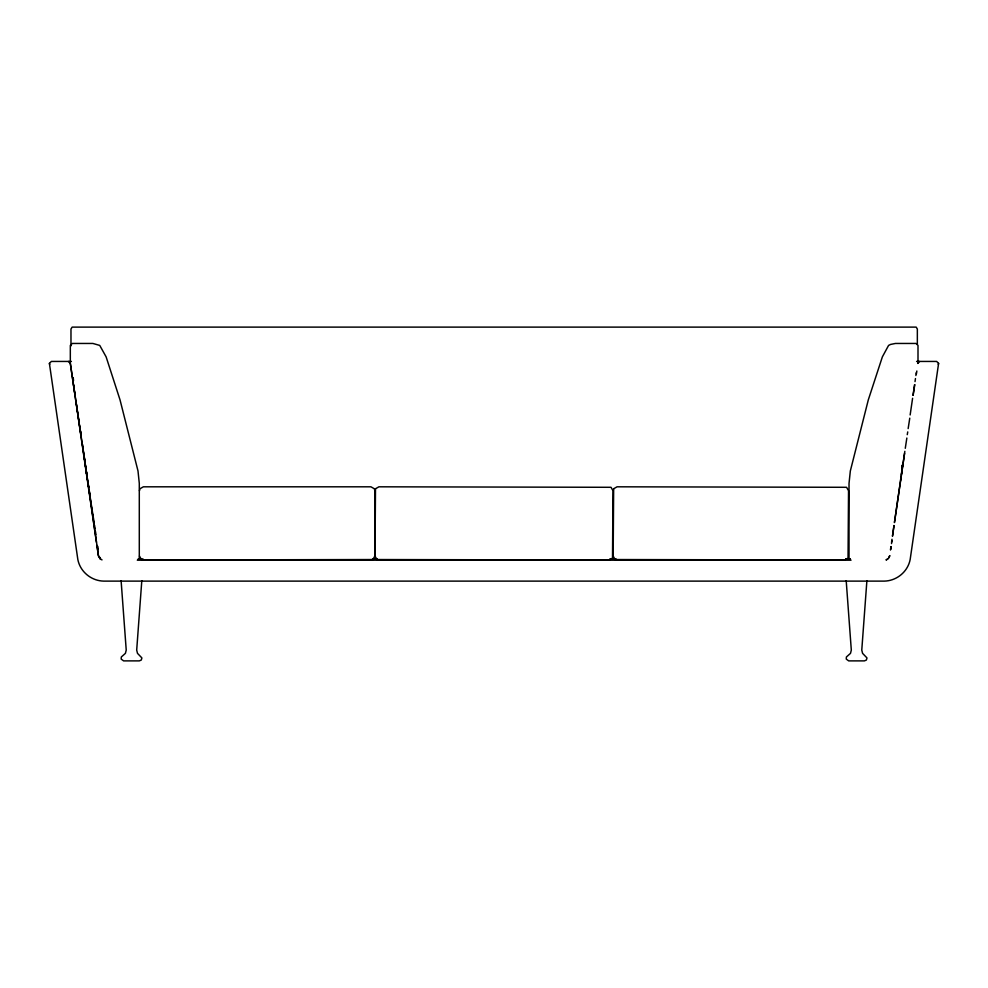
<?xml version="1.0" encoding="UTF-8"?>
<svg xmlns="http://www.w3.org/2000/svg" width="988" height="988" viewBox="0 0 988 988"><rect width="100%" height="100%" fill="white"/><g stroke="black" fill="none" stroke-linecap="round" stroke-linejoin="round"><path stroke-width="1.48" d="M141.803 580.672L136.69 650.104L137.505 653.364L141.914 657.946L141.259 660.07L139.296 660.886L123.611 660.886L121.154 659.095L121.326 656.971L125.402 653.364L126.229 650.104L121.104 580.672M866.896 580.672L861.771 650.104L862.598 653.364L867.007 657.946L866.353 660.07L864.389 660.886L848.704 660.886L846.247 659.095L846.407 656.971L850.495 653.364L851.31 650.104L846.197 580.672M900.599 480.069L900.982 477.204M901.365 474.339L901.735 471.486M890.707 549.6L891.114 546.586M891.522 543.585L891.929 540.572M892.547 536.052L893.979 525.517M916.592 361.435L936.636 361.435L938.6 363.399L910.158 559.541C907.774 571.78 896.734 580.821 884.334 581.117L103.666 581.117C91.267 580.821 80.226 571.78 77.842 559.541L49.4 363.399L51.364 361.435L71.408 361.435M890.447 549.884L890.892 546.858M891.559 542.301L892.003 539.275M892.436 536.237L893.992 525.628M904.835 451.331L894.436 522.59L904.6 453.294M905.28 448.305L906.848 438.03M907.268 434.658L907.737 431.917M908.157 428.594L909.763 418.171M910.146 414.948L912.591 398.275M913.023 395.237L914.579 384.628M915.024 381.59L915.468 378.565M915.901 375.526L916.345 372.501M902.316 467.188L902.76 464.175M913.147 395.299L914.765 384.665M916.382 374.032L916.852 370.994M139.469 490.727L139.95 488.764L143.383 486.812L370.92 486.812L374.353 488.764L374.835 490.727L374.835 556.108L372.884 559.541L143.383 560.035L141.42 559.541L139.469 556.108M917.679 363.399L919.643 361.435M938.279 364.374L938.6 363.399M888.904 557.59L889.558 555.948M889.892 555.626L888.583 558.232L886.298 559.875M886.125 559.875L887.767 559.06M138.357 558.887L142.988 558.887M372.587 558.887L377.218 558.887M609.905 558.887L616.067 558.887M845.666 558.887L850.298 558.887M68.357 361.435L70.321 363.399L83.832 454.641M102.036 559.875L100.233 559.06L98.442 555.948L96.886 545.339M100.727 559.22L98.442 555.626L83.721 453.294M100.393 558.726L99.418 556.936M49.4 363.399L49.721 364.374M88.303 484.355L88.772 487.38M89.229 490.406L89.92 494.939M90.167 497.125L92.946 515.069M93.391 517.613L94.095 522.541M94.552 525.184L95.021 528.531M95.49 531.519L95.947 534.508M97.8 546.352L98.257 549.452M86.129 470.053L87.759 481.329M88.191 484.194L88.624 487.059M89.278 491.345L89.723 494.21M73.483 384.505L73.927 387.494M74.372 390.482L74.816 393.471M76.36 403.919L76.805 406.908M77.237 409.897L77.681 412.873M78.348 417.356L78.781 420.345M79.448 424.828L79.892 427.804M80.337 430.793L80.769 433.781M84.276 457.617L84.709 460.606M85.363 465.064L85.795 468.053L84.19 456.629M86.672 474.005L86.228 471.029L86.685 474.018M96.441 542.301L70.321 363.399L70.321 345.417L72.285 343.454L92.884 343.454L99.739 345.417L106.124 356.866L120.017 399.844L137.999 470.955L139.296 483.379L139.296 558.232L137.344 560.196L850.989 560.196L849.025 558.232L849.025 483.379L850.335 470.955L868.316 399.844L882.37 356.866L888.583 345.417L890.546 344.442L895.449 343.454L916.049 343.454L918 345.417L918 363.399M80.547 430.941L80.979 434.004M82.461 444.304L82.906 447.576M83.338 450.602L83.943 454.702M73.223 377.577L73.52 380.602M917.346 344.355L917.346 329.078L916.209 327.114L72.124 327.114L70.975 329.078L70.975 345.886M902.427 465.101L901.97 468.077L902.427 465.064M375.489 488.764L375.008 556.108L376.971 559.541L609.077 560.035L612.511 558.072L612.992 490.727L611.029 487.294L378.923 486.812L375.489 488.764M613.647 488.764L613.165 556.108L615.116 559.541L844.617 560.035L848.05 558.072L848.531 490.727L846.58 487.294L617.08 486.812L613.647 488.764"/></g></svg>
